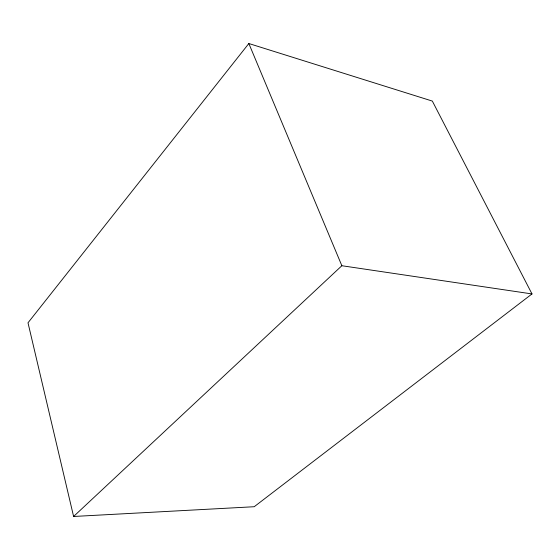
<?xml version="1.0" encoding="UTF-8"?>
<svg xmlns="http://www.w3.org/2000/svg" width="560" height="560" viewBox="0 0 560 560"><rect width="100%" height="100%" fill="white"/><g stroke="black" fill="none" stroke-linecap="round" stroke-linejoin="round"><path stroke-width="0.84" d="M248.843 43.526L28 322.805L73.605 516.474L254.212 506.723L532 293.937L432.334 101.08L248.843 43.526L341.859 265.727L532 293.937M73.605 516.474L341.859 265.727"/></g></svg>
